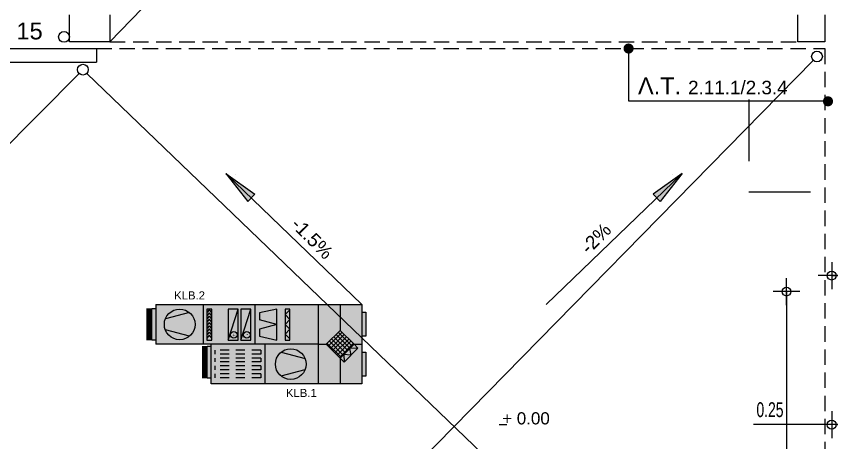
# Model space of a CAD drawing. Header units: metres. Extents: x 0 to 132, y -109 to 310.
# Drawn here: x 21.23 to 33.32, y 255.28 to 261.6 of the extents above; entities that cross this region are included whole.
import ezdxf

# ---------------------------------------------------------------- set-up
doc = ezdxf.new("R2010")
doc.units = ezdxf.units.M
doc.header["$LTSCALE"] = 0.036
doc.linetypes.add('DASHDOTX2', pattern=[50.8, 25.4, -12.7, 0, -12.7])
doc.linetypes.add('HIDDEN', pattern=[9.525, 6.35, -3.175])
doc.layers.get('Defpoints').update_dxf_attribs({"color": 252})
for name, color, linetype in [('arxitek doma', 254, 'Continuous'), ('Diastaseis', 252, 'Continuous'), ('DIMBLK', 252, 'Continuous'), ('electext', 20, 'Continuous'), ('fan klimatistikes', 160, 'Continuous'), ('fan klimatistiki exartimata', 170, 'Continuous'), ('Grammata', 252, 'Continuous')]:
    doc.layers.add(name, color=color, linetype=linetype)
doc.layers.add('fan klimatistikes_hatch', color=121, linetype='Continuous', lineweight=0)
doc.styles.add('CE5W', font='WGSIMPL.SHX')
doc.styles.add('COMU-C', font='ugcompl.shx', dxfattribs={"width": 0.7})
doc.styles.add('COMU-N', font='arial.ttf')
doc.styles.get("Standard").update_dxf_attribs({"font": 'arial.ttf'})
doc.dimstyles.new('Copy of CADWDOT', dxfattribs={"dimscale": 0.1, "dimtxt": 2.2, "dimasz": 0.08, "dimexe": 2, "dimexo": 0, "dimgap": 0.09, "dimtad": 0, "dimrnd": 0.001, "dimzin": 0, "dimdsep": 46, "dimtxsty": 'COMU-C', "dimblk": 'ARTDIM', "dimcen": 0, "dimdle": 0.05, "dimse1": 1, "dimse2": 1, "dimclrd": 11, "dimclrt": 11, "dimadec": 0, "dimazin": 0, "dimtfac": 1, "dimtmove": 0, "dimatfit": 3, "dimldrblk": 'ARTDIM', "dimfxl": 1, "dimtvp": 0.9999, "dimtolj": 1, "dimtzin": 0, "dimarcsym": 0})

# ---------------------------------------------------------------- blocks, each defined once
blk = doc.blocks.new('ARTDIM')
at = {"layer": 'DIMBLK'}
for p, q in [((0, -24.9975), (0, 24.9975)), ((-24.9975, 0), (24.9975, 0))]:
    blk.add_line(p, q, dxfattribs=at)
blk.add_circle((0, 0), 8.25, dxfattribs=at)
blk = doc.blocks.new('*D1163')
at = {"layer": 'arxitek doma', "color": 11, "lineweight": -2}
blk.add_line((32.648, 257.516), (32.648, 249.932), dxfattribs=at)
at = {"layer": 'Defpoints', "color": 0, "transparency": 16777216}
for p in [(33.718, 257.524), (32.648, 249.924), (33.718, 249.924)]:
    blk.add_point(p, dxfattribs=at)
at = {"layer": 'arxitek doma', "color": 11, "lineweight": -2, "xscale": 0.008, "yscale": 0.008, "zscale": 0.008}
for p, rotation in [((32.648, 257.524), 90), ((32.648, 249.924), 270)]:
    blk.add_blockref('ARTDIM', p, dxfattribs=dict(at, rotation=rotation))
at = {"layer": 'arxitek doma', "color": 11, "insert": (32.428, 253.724), "char_height": 0.22, "attachment_point": 5, "rotation": 90, "style": 'COMU-C'}
blk.add_mtext('\\A1;7.60', dxfattribs=at)
blk = doc.blocks.new('*D1164')
at = {"layer": 'arxitek doma', "color": 11, "lineweight": -2}
for p, q in [((33.318, 255.552), (32.159, 255.552)), ((33.56, 255.552), (33.326, 255.552))]:
    blk.add_line(p, q, dxfattribs=at)
at = {"layer": 'Defpoints', "color": 0, "transparency": 16777216}
for p in [(33.318, 256.796), (33.568, 256.796), (33.318, 255.552)]:
    blk.add_point(p, dxfattribs=at)
at = {"layer": 'arxitek doma', "color": 11, "lineweight": -2, "xscale": 0.008, "yscale": 0.008, "zscale": 0.008, "rotation": 180}
blk.add_blockref('ARTDIM', (33.318, 255.552), dxfattribs=at)
at = {"layer": 'arxitek doma', "color": 11, "lineweight": -2, "xscale": 0.008, "yscale": 0.008, "zscale": 0.008}
blk.add_blockref('ARTDIM', (33.568, 255.552), dxfattribs=at)
at = {"layer": 'arxitek doma', "color": 11, "insert": (32.403, 255.772), "char_height": 0.22, "attachment_point": 5, "style": 'COMU-C'}
blk.add_mtext('\\A1;0.25', dxfattribs=at)
blk = doc.blocks.new('*D1191')
at = {"layer": 'arxitek doma', "color": 11, "lineweight": -2}
blk.add_line((33.326, 257.761), (41.01, 257.761), dxfattribs=at)
at = {"layer": 'Defpoints', "color": 0, "transparency": 16777216}
for p in [(41.018, 257.761), (33.318, 257.524), (41.018, 257.524)]:
    blk.add_point(p, dxfattribs=at)
at = {"layer": 'arxitek doma', "color": 11, "lineweight": -2, "xscale": 0.008, "yscale": 0.008, "zscale": 0.008, "rotation": 180}
blk.add_blockref('ARTDIM', (33.318, 257.761), dxfattribs=at)
at = {"layer": 'arxitek doma', "color": 11, "lineweight": -2, "xscale": 0.008, "yscale": 0.008, "zscale": 0.008}
blk.add_blockref('ARTDIM', (41.018, 257.761), dxfattribs=at)
at = {"layer": 'arxitek doma', "color": 11, "insert": (37.168, 257.981), "char_height": 0.22, "attachment_point": 5, "style": 'COMU-C'}
blk.add_mtext('\\A1;{\\Fcomplex.shx;7.60}', dxfattribs=at)
blk = doc.blocks.new('A$C0F3D1636')
at = {"layer": 'Diastaseis'}
h = blk.add_hatch(color=256, dxfattribs=at)
edge = h.paths.add_edge_path()
edge.add_line((0.365, 23.227), (0.44, 23.227))
edge.add_ellipse((0.365, 23.227), major_axis=(-0.0519, -0.0541), ratio=1, start_angle=43.806, end_angle=133.806, ccw=False)
edge.add_line((0.365, 23.152), (0.365, 23.227))
edge = h.paths.add_edge_path()
edge.add_line((0.29, 23.227), (0.365, 23.227))
edge.add_line((0.365, 23.227), (0.365, 23.152))
edge.add_ellipse((0.365, 23.227), major_axis=(-0.0519, -0.0541), ratio=1, start_angle=313.806, end_angle=403.806, ccw=False)
edge = h.paths.add_edge_path()
edge.add_line((0.365, 23.302), (0.365, 23.227))
edge.add_line((0.365, 23.227), (0.29, 23.227))
edge.add_ellipse((0.365, 23.227), major_axis=(-0.0519, -0.0541), ratio=1, start_angle=223.806, end_angle=313.806, ccw=False)
edge = h.paths.add_edge_path()
edge.add_ellipse((0.365, 23.227), major_axis=(0.0541, -0.0519), ratio=1, start_angle=43.806, end_angle=133.806, ccw=False)
edge.add_line((0.44, 23.227), (0.365, 23.227))
edge.add_line((0.365, 23.227), (0.365, 23.302))
h = blk.add_hatch(color=256, dxfattribs=at)
h.paths.add_polyline_path([(0.8, 20.176), (0.3, 20.176), (0.3, 19.92), (0.369, 19.876)])
h.paths.add_polyline_path([(0.3, 20.176), (-0.1, 20.176), (0.3, 19.92)])
blk.add_hatch(color=256, dxfattribs=at).paths.add_polyline_path([(5.481, 16.996), (6.125, 16.799), (5.29, 17.641)])
h = blk.add_hatch(color=256, dxfattribs=at)
edge = h.paths.add_edge_path()
edge.add_line((5.923, 17.418), (5.848, 17.418))
edge.add_ellipse((5.923, 17.418), major_axis=(0.0541, -0.0519), ratio=1, start_angle=223.806, end_angle=313.806)
edge.add_line((5.923, 17.343), (5.923, 17.418))
edge = h.paths.add_edge_path()
edge.add_line((5.998, 17.418), (5.923, 17.418))
edge.add_line((5.923, 17.418), (5.923, 17.343))
edge.add_ellipse((5.923, 17.418), major_axis=(0.0541, -0.0519), ratio=1, start_angle=-46.194, end_angle=43.806)
edge = h.paths.add_edge_path()
edge.add_line((5.923, 17.493), (5.923, 17.418))
edge.add_line((5.923, 17.418), (5.998, 17.418))
edge.add_ellipse((5.923, 17.418), major_axis=(0.0541, -0.0519), ratio=1, start_angle=43.806, end_angle=133.806)
edge = h.paths.add_edge_path()
edge.add_ellipse((5.923, 17.418), major_axis=(0.0541, -0.0519), ratio=1, start_angle=133.806, end_angle=223.806)
edge.add_line((5.848, 17.418), (5.923, 17.418))
edge.add_line((5.923, 17.418), (5.923, 17.493))
for p, q in [((0.8, 23.288), (-0.1, 23.288)), ((0.369, 23.288), (0.369, 20.176)), ((0.8, 23.288), (0.8, 20.176)), ((2.846, 20.5), (0.8, 20.5)), ((2.846, 20.5), (9, 14.346)), ((2.721, 20.2), (0.8, 20.2)), ((2.721, 20.2), (8.7, 14.221)), ((0.8, 20.176), (-0.1, 20.176)), ((-0.1, 20.176), (0.369, 19.876)), ((0.369, 19.876), (0.8, 20.176)), ((5.711, 17.21), (5.923, 17.423)), ((5.322, 16.822), (5.322, 16.822)), ((9, 11.2), (9, 14.346)), ((8.7, 11.2), (8.7, 14.221))]:
    blk.add_line(p, q, dxfattribs=at)
at = {"layer": 'Grammata', "style": 'COMU-N'}
blk.add_text('ΡΑΜΠΑ 5%', height=0.25, rotation=90, dxfattribs=at).set_placement((0.716, 20.763))
at = {"layer": 'Grammata', "style": 'COMU-C', "width": 0.7}
for s, p in [('1', (5.329, 17.95)), ('2', (5.105, 17.698))]:
    blk.add_text(s, height=0.23, rotation=131.194, dxfattribs=at).set_placement(p)
blk = doc.blocks.new('ΚΚΜ-1')
at = {"layer": 'fan klimatistikes_hatch'}
for color, points in [(141, [(-0.006, -0.002), (-0.006, 0.598), (-0.846, 0.598), (-0.846, 1.198), (-3.126, 1.198), (-3.126, -0.002)]), (21, [(-3.186, 0.718), (-3.126, 0.718), (-3.126, 1.078), (-3.186, 1.078)]), (21, [(-0.786, 1.109), (-0.846, 1.109), (-0.846, 0.629), (-0.786, 0.629)]), (21, [(-0.006, 0.058), (0.054, 0.058), (0.054, 0.538), (-0.006, 0.538)]), (21, [(-3.126, 0.474), (-3.186, 0.474), (-3.186, 0.114), (-3.126, 0.114)])]:
    blk.add_hatch(color=color, dxfattribs=at).paths.add_polyline_path(points)
at = {"layer": 'fan klimatistiki exartimata', "ltscale": 0.6}
h = blk.add_hatch(dxfattribs=at)
h.set_pattern_fill('ANSI37', color=256, scale=0.015, style=0)
h.set_pattern_definition([(225, (214664.68825, 951753.29188), (0.033675960454, -0.033675960454), []), (315, (214664.68825, 951753.29188), (0.033675960454, 0.033675960454), [])])
h.paths.add_polyline_path([(-2.796, 0.388), (-3.006, 0.598), (-2.796, 0.808), (-2.586, 0.598)])
at = {"layer": 'fan klimatistikes', "ltscale": 0.6}
for p, q in [((-3.126, -0.002), (-3.126, 1.198)), ((-3.126, 1.198), (-0.846, 1.198)), ((-0.846, 1.198), (-0.846, 0.598)), ((-0.768, 0.629), (-0.768, 1.109)), ((-0.75, 0.629), (-0.75, 1.109)), ((-0.732, 0.629), (-0.732, 1.109)), ((-0.714, 0.629), (-0.714, 1.109)), ((-0.846, 0.598), (-0.006, 0.598)), ((-0.006, -0.002), (-0.006, 0.598)), ((0.072, 0.058), (0.072, 0.538)), ((0.09, 0.058), (0.09, 0.538)), ((0.108, 0.058), (0.108, 0.538)), ((0.126, 0.058), (0.126, 0.538)), ((-0.006, -0.002), (-3.126, -0.002))]:
    blk.add_line(p, q, dxfattribs=at)
for points in [[(-3.126, 0.718), (-3.186, 0.718), (-3.186, 1.078), (-3.126, 1.078)], [(-0.846, 1.109), (-0.786, 1.109), (-0.786, 0.629), (-0.846, 0.629)], [(-0.006, 0.538), (0.054, 0.538), (0.054, 0.058), (-0.006, 0.058)], [(-3.126, 0.114), (-3.186, 0.114), (-3.186, 0.474), (-3.126, 0.474)]]:
    blk.add_lwpolyline(points, dxfattribs=at)
at = {"layer": 'fan klimatistiki exartimata', "ltscale": 0.6}
for p, q in [((-2.796, 0.808), (-2.796, 1.198)), ((-2.466, -0.002), (-2.466, 1.198)), ((-1.656, 0.598), (-1.656, 1.198)), ((-3.065, 0.657), (-2.855, 0.867)), ((-2.796, 0.808), (-2.855, 0.867)), ((-2.85, 0.754), (-2.855, 0.867)), ((-3.006, 0.598), (-2.796, 0.808)), ((-2.94, 0.664), (-2.96, 0.762)), ((-2.96, 0.762), (-2.85, 0.754)), ((-2.796, 0.808), (-2.586, 0.598)), ((-3.065, 0.657), (-2.94, 0.664)), ((-3.006, 0.598), (-3.065, 0.657)), ((-3.006, 0.598), (-3.126, 0.598)), ((-2.796, 0.388), (-3.006, 0.598)), ((-2.586, 0.598), (-2.796, 0.388)), ((-2.466, 0.598), (-2.586, 0.598)), ((-2.466, 0.598), (-0.846, 0.598)), ((-2.037, 0.517), (-1.965, 0.443)), ((-1.576, 0.476), (-1.836, 0.536)), ((-1.836, 0.536), (-1.836, 0.065)), ((-1.506, -0.002), (-1.506, 0.598)), ((-1.294, 0.536), (-1.446, 0.065)), ((-1.1, 0.536), (-1.252, 0.065)), ((-0.817, 0.461), (-0.847, 0.499)), ((-0.817, 0.461), (-0.787, 0.499)), ((-0.726, -0.002), (-0.726, 0.598)), ((-2.796, -0.002), (-2.796, 0.388)), ((-2.037, 0.37), (-1.965, 0.443)), ((-1.836, 0.301), (-1.576, 0.372)), ((-1.576, 0.372), (-1.576, 0.476)), ((-0.817, 0.413), (-0.847, 0.451)), ((-0.817, 0.365), (-0.847, 0.403)), ((-0.817, 0.413), (-0.787, 0.451)), ((-0.817, 0.365), (-0.787, 0.403)), ((-2.037, 0.37), (-1.965, 0.297)), ((-2.037, 0.223), (-1.965, 0.297)), ((-1.836, 0.301), (-1.576, 0.23)), ((-0.817, 0.317), (-0.847, 0.355)), ((-0.817, 0.269), (-0.847, 0.307)), ((-0.817, 0.221), (-0.847, 0.259)), ((-0.817, 0.317), (-0.787, 0.355)), ((-0.817, 0.269), (-0.787, 0.307)), ((-0.817, 0.221), (-0.787, 0.259)), ((-2.037, 0.223), (-1.965, 0.15)), ((-2.037, 0.076), (-1.965, 0.15)), ((-1.836, 0.065), (-1.576, 0.125)), ((-1.576, 0.125), (-1.576, 0.23)), ((-0.817, 0.173), (-0.847, 0.211)), ((-0.817, 0.125), (-0.847, 0.163)), ((-0.817, 0.173), (-0.787, 0.211)), ((-0.817, 0.125), (-0.787, 0.163)), ((-0.817, 0.077), (-0.847, 0.115)), ((-0.817, 0.077), (-0.787, 0.115))]:
    blk.add_line(p, q, dxfattribs=at)
at = {"layer": 'fan klimatistiki exartimata', "linetype": 'Continuous', "ltscale": 0.6}
for p, q in [((-1.902, 1.077), (-2.265, 0.982)), ((-1.902, 0.718), (-2.265, 0.814)), ((-0.516, 0.477), (-0.153, 0.382)), ((-0.516, 0.118), (-0.153, 0.214))]:
    blk.add_line(p, q, dxfattribs=at)
at = {"layer": 'fan klimatistiki exartimata', "linetype": 'HIDDEN', "ltscale": 0.6}
for p, q in [((-1.596, 1.046), (-1.596, 1.106)), ((-1.596, 1.106), (-0.906, 1.106)), ((-1.596, 1.046), (-0.906, 1.046)), ((-0.906, 1.106), (-0.906, 1.046)), ((-1.596, 0.926), (-1.596, 0.986)), ((-1.596, 0.986), (-0.906, 0.986)), ((-1.596, 0.926), (-0.906, 0.926)), ((-1.596, 0.806), (-1.596, 0.866)), ((-1.596, 0.866), (-0.906, 0.866)), ((-0.906, 0.986), (-0.906, 0.926)), ((-0.906, 0.866), (-0.906, 0.806)), ((-1.596, 0.806), (-0.906, 0.806)), ((-1.596, 0.686), (-1.596, 0.746)), ((-1.596, 0.746), (-0.906, 0.746)), ((-0.906, 0.746), (-0.906, 0.686)), ((-1.596, 0.686), (-0.906, 0.686))]:
    blk.add_line(p, q, dxfattribs=at)
at = {"layer": 'fan klimatistiki exartimata', "ltscale": 0.6}
for points in [[(-1.965, 0.536), (-2.037, 0.536), (-2.037, 0.065), (-1.965, 0.065)], [(-1.294, 0.536), (-1.446, 0.536), (-1.446, 0.065), (-1.294, 0.065)], [(-1.1, 0.536), (-1.252, 0.536), (-1.252, 0.065), (-1.1, 0.065)], [(-0.781, 0.536), (-0.853, 0.536), (-0.853, 0.065), (-0.781, 0.065)]]:
    blk.add_lwpolyline(points, close=True, dxfattribs=at)
at = {"layer": 'fan klimatistiki exartimata', "linetype": 'Continuous', "ltscale": 0.6}
for centre in [(-2.049, 0.898), (-0.369, 0.298)]:
    blk.add_circle(centre, 0.232, dxfattribs=at)
at = {"layer": 'fan klimatistiki exartimata', "ltscale": 0.6}
for centre in [(-1.383, 0.456), (-1.188, 0.456)]:
    blk.add_circle(centre, 0.0501, dxfattribs=at)
at = {"layer": 'fan klimatistiki exartimata', "ltscale": 0.6, "style": 'CE5W'}
for s, p in [('-', (-1.408, 0.43)), ('+', (-1.214, 0.43))]:
    blk.add_text(s, height=0.06, dxfattribs=at).set_placement(p)

msp = doc.modelspace()

# ---------------------------------------------------------------- hatches: boundary and pattern name
at = {"layer": 'arxitek doma'}
h = msp.add_hatch(color=256, dxfattribs=at)
h.paths.add_polyline_path([(30.307, 261.125), (30.307, 261.2, 0.414214), (30.232, 261.125)])
h.paths.add_polyline_path([(30.307, 261.05), (30.307, 261.125), (30.232, 261.125, 0.414214)])
h.paths.add_polyline_path([(30.382, 261.125), (30.307, 261.125), (30.307, 261.05, 0.414214)])
h.paths.add_polyline_path([(30.382, 261.125, 0.414214), (30.307, 261.2), (30.307, 261.125)])
h = msp.add_hatch(color=256, dxfattribs=at)
h.paths.add_polyline_path([(33.263, 260.343), (33.263, 260.418, 0.414214), (33.188, 260.343)])
h.paths.add_polyline_path([(33.263, 260.268), (33.263, 260.343), (33.188, 260.343, 0.414214)])
h.paths.add_polyline_path([(33.338, 260.343), (33.263, 260.343), (33.263, 260.268, 0.414214)])
h.paths.add_polyline_path([(33.338, 260.343, 0.414214), (33.263, 260.418), (33.263, 260.343)])
h = msp.add_hatch(color=256, dxfattribs=at)
h.paths.add_polyline_path([(24.712, 258.909), (24.663, 258.856), (24.335, 259.271), (24.336, 259.271)])
h.paths.add_polyline_path([(24.336, 259.271), (24.336, 259.271), (24.766, 258.967), (24.712, 258.909)])
h = msp.add_hatch(color=256, dxfattribs=at)
h.paths.add_polyline_path([(30.727, 258.909), (30.776, 258.856), (31.104, 259.271), (31.103, 259.271)])
h.paths.add_polyline_path([(31.103, 259.271), (31.103, 259.271), (30.673, 258.967), (30.727, 258.909)])

# ---------------------------------------------------------------- linework, layer by layer
for p, q in [((22.618, 261.224), (33.018, 272.024)), ((22.018, 261.224), (22.018, 261.624)), ((22.618, 261.624), (22.618, 261.224)), ((32.818, 261.224), (32.818, 261.624)), ((33.218, 261.624), (33.218, 261.224)), ((22.618, 261.224), (22.018, 261.224)), ((33.218, 261.224), (32.818, 261.224)), ((18.818, 261.124), (22.418, 261.124)), ((22.418, 261.124), (22.418, 260.924)), ((30.307, 261.166), (30.307, 260.348)), ((18.818, 260.924), (22.418, 260.924)), ((22.588, 250.297), (33.044, 260.95)), ((22.162, 260.755), (11.777, 250.293)), ((22.276, 260.756), (33.043, 250.41)), ((30.307, 260.348), (33.265, 260.348)), ((24.336, 259.271), (24.766, 258.967)), ((24.336, 259.271), (24.663, 258.856)), ((24.336, 259.271), (26.355, 257.331)), ((24.479, 259.261), (24.479, 259.261)), ((31.103, 259.271), (29.084, 257.331)), ((31.103, 259.271), (30.673, 258.967)), ((31.103, 259.271), (30.776, 258.856)), ((30.96, 259.261), (30.96, 259.261)), ((24.663, 258.856), (24.766, 258.967)), ((30.776, 258.856), (30.673, 258.967)), ((28.388, 255.553), (28.502, 255.553))]:
    msp.add_line(p, q, dxfattribs=at)
at = {"layer": 'arxitek doma', "linetype": 'HIDDEN'}
for p, q in [((22.618, 261.224), (32.818, 261.224)), ((22.418, 261.124), (33.218, 261.124)), ((33.218, 261.124), (33.218, 250.224))]:
    msp.add_line(p, q, dxfattribs=at)
at = {"layer": 'arxitek doma', "linetype": 'DASHDOTX2'}
for p, q in [((32.088, 260.37), (32.088, 259.004)), ((32.088, 259.004), (34.04, 259.004))]:
    msp.add_line(p, q, dxfattribs=at)
at = {"layer": 'arxitek doma'}
for centre in [(21.938, 261.297), (33.1, 261.007), (22.218, 260.812)]:
    msp.add_circle(centre, 0.08, dxfattribs=at)

# ---------------------------------------------------------------- block references
msp.add_blockref('A$C0F3D1636', (33.318, 249.924), dxfattribs=at)
at = {"layer": 'fan klimatistikes', "xscale": 0.9799999999959255, "yscale": 0.9800000000177533, "zscale": 0.9799999999999999, "rotation": 179.9999999999999}
msp.add_blockref('ΚΚΜ-1', (23.291, 257.329), dxfattribs=at)

# ---------------------------------------------------------------- texts
at = {"layer": 'arxitek doma', "style": 'COMU-N'}
for s, height, p in [('15', 0.25, (21.233, 261.26)), ('Λ.Τ.', 0.25, (30.446, 260.447)), ('2.11.1/2.3.4', 0.2, (31.189, 260.447))]:
    msp.add_text(s, height=height, dxfattribs=at).set_placement(p)
at = {"layer": 'arxitek doma', "char_height": 0.2, "attachment_point": 5}
for s, insert, rotation in [('{\\fArial|b0|i0|c161|p2;-\\fArial|b0|i0|c0|p2;1.5\\fArial|b0|i0|c161|p2;%}', (25.617, 258.312), 314.8969), ('{\\fArial|b0|i0|c161|p2;-\\fArial|b0|i0|c0|p2;2\\fArial|b0|i0|c161|p2;%}', (29.822, 258.312), 45.1)]:
    msp.add_mtext(s, dxfattribs=dict(at, insert=insert, rotation=rotation))
at = {"layer": 'arxitek doma', "insert": (28.786, 255.644), "char_height": 0.18, "attachment_point": 5}
msp.add_mtext('+ 0.00', dxfattribs=at)
at = {"layer": 'electext', "char_height": 0.12, "attachment_point": 1}
for s, width, insert in [('KLB.2', 0.17465, (23.571, 257.527)), ('KLB.1', 0.27042, (25.228, 256.081))]:
    msp.add_mtext_dynamic_manual_height_columns(s, width=width, gutter_width=0.6, heights=[0], dxfattribs=dict(at, insert=insert))

# ---------------------------------------------------------------- dimensions: what is measured, and where the dimension line sits
at = {"layer": 'arxitek doma'}
dim = msp.add_linear_dim(base=(41.018, 257.761), p1=(33.318, 257.524), p2=(41.018, 257.524), text='{\\Fcomplex.shx;7.60}', dimstyle='Copy of CADWDOT', dxfattribs=at)
dim.commit()
dim.dimension.update_dxf_attribs({"geometry": '*D1191', "text_midpoint": (37.168, 257.981)})
dim = msp.add_linear_dim(base=(32.648, 249.924), p1=(33.718, 257.524), p2=(33.718, 249.924), angle=90, dimstyle='Copy of CADWDOT', dxfattribs=at)
dim.commit()
dim.dimension.update_dxf_attribs({"geometry": '*D1163', "text_midpoint": (32.428, 253.724)})
dim = msp.add_linear_dim(base=(33.318, 255.552), p1=(33.568, 256.796), p2=(33.318, 256.796), dimstyle='Copy of CADWDOT', dxfattribs=at)
dim.commit()
dim.dimension.update_dxf_attribs({"geometry": '*D1164', "text_midpoint": (32.403, 255.552), "dimtype": 160})

doc.saveas('drawing.dxf')
